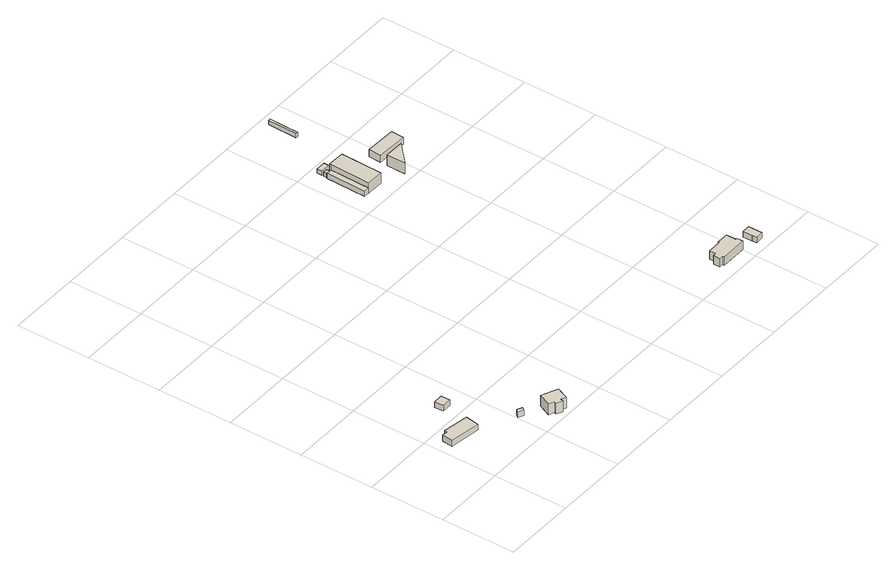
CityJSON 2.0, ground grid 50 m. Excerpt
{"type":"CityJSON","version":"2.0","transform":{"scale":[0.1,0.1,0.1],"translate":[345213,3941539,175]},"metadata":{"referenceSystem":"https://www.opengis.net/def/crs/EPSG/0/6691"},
"CityObjects":{
"building1":{"type":"Building","attributes":{"usage":"411","measuredHeight":10.2,"storeysAboveGround":1,"BuildingIDAttribute.prefecture":"14","BuildingIDAttribute.city":"14151","BuildingDetailAttribute.totalFloorArea":160.47,"BuildingDetailAttribute.buildingFootprintArea":160.47,"BuildingDetailAttribute.buildingStructureType":"601","BuildingDetailAttribute.buildingStructureOrgType":"1","BuildingDetailAttribute.orgUsage":"10","BuildingDetailAttribute.surveyYear":2015,"BuildingLandSlideRiskAttribute.description":"1","BuildingLandSlideRiskAttribute.areaType":"1"},"geometry":[{"type":"Solid","lod":"1","boundaries":[[[[0,1,2,3,4,5]],[[4,6,7,5]],[[3,8,6,4]],[[2,9,8,3]],[[1,10,9,2]],[[0,11,10,1]],[[5,7,11,0]],[[6,8,9,10,11,7]]]]}]},
"building2":{"type":"Building","attributes":{"usage":"411","measuredHeight":13,"storeysAboveGround":1,"BuildingIDAttribute.prefecture":"14","BuildingIDAttribute.city":"14151","BuildingDetailAttribute.totalFloorArea":32.63,"BuildingDetailAttribute.buildingFootprintArea":32.63,"BuildingDetailAttribute.buildingStructureType":"601","BuildingDetailAttribute.buildingStructureOrgType":"1","BuildingDetailAttribute.orgUsage":"10","BuildingDetailAttribute.surveyYear":2015,"BuildingLandSlideRiskAttribute.description":"1","BuildingLandSlideRiskAttribute.areaType":"1"},"geometry":[{"type":"Solid","lod":"1","boundaries":[[[[12,13,14,15,16,17]],[[16,18,19,17]],[[15,20,18,16]],[[14,21,20,15]],[[13,22,21,14]],[[12,23,22,13]],[[17,19,23,12]],[[18,20,21,22,23,19]]]]}]},
"building3":{"type":"Building","attributes":{"measuredHeight":5.7,"BuildingIDAttribute.prefecture":"14","BuildingIDAttribute.city":"14151","BuildingDetailAttribute.surveyYear":2015,"BuildingLandSlideRiskAttribute.description":"1","BuildingLandSlideRiskAttribute.areaType":"2"},"geometry":[{"type":"Solid","lod":"1","boundaries":[[[[24,25,26,27]],[[26,28,29,27]],[[25,30,28,26]],[[24,31,30,25]],[[27,29,31,24]],[[28,30,31,29]]]]}]},
"building4":{"type":"Building","attributes":{"usage":"411","measuredHeight":8.8,"storeysAboveGround":2,"BuildingIDAttribute.prefecture":"14","BuildingIDAttribute.city":"14151","BuildingDetailAttribute.totalFloorArea":197.87,"BuildingDetailAttribute.buildingFootprintArea":98.94,"BuildingDetailAttribute.buildingStructureType":"601","BuildingDetailAttribute.buildingStructureOrgType":"1","BuildingDetailAttribute.orgUsage":"10","BuildingDetailAttribute.surveyYear":2015,"BuildingLandSlideRiskAttribute.description":"1","BuildingLandSlideRiskAttribute.areaType":"1"},"geometry":[{"type":"Solid","lod":"1","boundaries":[[[[32,33,34,35,36,37,38,39]],[[38,40,41,39]],[[37,42,40,38]],[[36,43,42,37]],[[35,44,43,36]],[[34,45,44,35]],[[33,46,45,34]],[[32,47,46,33]],[[39,41,47,32]],[[40,42,43,44,45,46,47,41]]]]}]},
"building5":{"type":"Building","attributes":{"usage":"422","measuredHeight":4.1,"storeysAboveGround":2,"BuildingIDAttribute.prefecture":"14","BuildingIDAttribute.city":"14151","BuildingDetailAttribute.totalFloorArea":197.89,"BuildingDetailAttribute.buildingFootprintArea":98.95,"BuildingDetailAttribute.buildingStructureType":"610","BuildingDetailAttribute.buildingStructureOrgType":"2","BuildingDetailAttribute.orgUsage":"131","BuildingDetailAttribute.surveyYear":2015},"geometry":[{"type":"Solid","lod":"1","boundaries":[[[[48,49,50,51]],[[50,52,53,51]],[[49,54,52,50]],[[48,55,54,49]],[[51,53,55,48]],[[52,54,55,53]]]]}]},
"building6":{"type":"Building","attributes":{"measuredHeight":3.4,"BuildingIDAttribute.prefecture":"14","BuildingIDAttribute.city":"14151","BuildingDetailAttribute.surveyYear":2015},"geometry":[{"type":"Solid","lod":"1","boundaries":[[[[56,57,58,59]],[[58,60,61,59]],[[57,62,60,58]],[[56,63,62,57]],[[59,61,63,56]],[[60,62,63,61]]]]}]},
"building7":{"type":"Building","attributes":{"usage":"422","measuredHeight":8.3,"storeysAboveGround":2,"BuildingIDAttribute.prefecture":"14","BuildingIDAttribute.city":"14151","BuildingDetailAttribute.totalFloorArea":618.6,"BuildingDetailAttribute.buildingFootprintArea":309.3,"BuildingDetailAttribute.buildingStructureType":"610","BuildingDetailAttribute.buildingStructureOrgType":"2","BuildingDetailAttribute.orgUsage":"131","BuildingDetailAttribute.surveyYear":2015},"geometry":[{"type":"Solid","lod":"1","boundaries":[[[[64,65,66,67,68]],[[67,69,70,68]],[[66,71,69,67]],[[65,72,71,66]],[[64,73,72,65]],[[68,70,73,64]],[[69,71,72,73,70]]]]}]},
"building8":{"type":"Building","attributes":{"usage":"422","storeysAboveGround":1,"BuildingIDAttribute.prefecture":"14","BuildingIDAttribute.city":"14151","BuildingDetailAttribute.totalFloorArea":24.07,"BuildingDetailAttribute.buildingFootprintArea":24.07,"BuildingDetailAttribute.buildingStructureType":"610","BuildingDetailAttribute.buildingStructureOrgType":"2","BuildingDetailAttribute.orgUsage":"131","BuildingDetailAttribute.surveyYear":2015},"geometry":[{"type":"Solid","lod":"1","boundaries":[[[[74,75,76,77]],[[76,78,79,77]],[[75,80,78,76]],[[74,81,80,75]],[[77,79,81,74]],[[78,80,81,79]]]]}]},
"building9":{"type":"Building","attributes":{"usage":"422","measuredHeight":19.9,"storeysAboveGround":1,"BuildingIDAttribute.prefecture":"14","BuildingIDAttribute.city":"14151","BuildingDetailAttribute.totalFloorArea":84.67,"BuildingDetailAttribute.buildingFootprintArea":84.67,"BuildingDetailAttribute.buildingStructureType":"601","BuildingDetailAttribute.buildingStructureOrgType":"1","BuildingDetailAttribute.orgUsage":"131","BuildingDetailAttribute.surveyYear":2015},"geometry":[{"type":"Solid","lod":"1","boundaries":[[[[82,83,84]],[[83,85,86,84]],[[82,87,85,83]],[[84,86,87,82]],[[85,87,86]]]]}]},
"building10":{"type":"Building","attributes":{"usage":"411","measuredHeight":8.4,"storeysAboveGround":2,"BuildingIDAttribute.prefecture":"14","BuildingIDAttribute.city":"14151","BuildingDetailAttribute.totalFloorArea":331.98,"BuildingDetailAttribute.buildingFootprintArea":165.99,"BuildingDetailAttribute.buildingStructureType":"601","BuildingDetailAttribute.buildingStructureOrgType":"1","BuildingDetailAttribute.orgUsage":"10","BuildingDetailAttribute.surveyYear":2015,"BuildingLandSlideRiskAttribute.description":"1","BuildingLandSlideRiskAttribute.areaType":"1"},"geometry":[{"type":"Solid","lod":"1","boundaries":[[[[88,89,90,91,92,93,94,95,96,97,98,99]],[[98,100,101,99]],[[97,102,100,98]],[[96,103,102,97]],[[95,104,103,96]],[[94,105,104,95]],[[93,106,105,94]],[[92,107,106,93]],[[91,108,107,92]],[[90,109,108,91]],[[89,110,109,90]],[[88,111,110,89]],[[99,101,111,88]],[[100,102,103,104,105,106,107,108,109,110,111,101]]]]}]},
"building11":{"type":"Building","attributes":{"BuildingIDAttribute.prefecture":"14","BuildingIDAttribute.city":"14151","BuildingDetailAttribute.surveyYear":2015},"geometry":[{"type":"Solid","lod":"1","boundaries":[[[[112,113,114,115]],[[114,116,117,115]],[[113,118,116,114]],[[112,119,118,113]],[[115,117,119,112]],[[116,118,119,117]]]]}]},
"building12":{"type":"Building","attributes":{"usage":"422","measuredHeight":7.9,"storeysAboveGround":1,"BuildingIDAttribute.prefecture":"14","BuildingIDAttribute.city":"14151","BuildingDetailAttribute.totalFloorArea":181.41,"BuildingDetailAttribute.buildingFootprintArea":181.41,"BuildingDetailAttribute.buildingStructureType":"610","BuildingDetailAttribute.buildingStructureOrgType":"2","BuildingDetailAttribute.orgUsage":"131","BuildingDetailAttribute.surveyYear":2015},"geometry":[{"type":"Solid","lod":"1","boundaries":[[[[120,121,122,123]],[[122,124,125,123]],[[121,126,124,122]],[[120,127,126,121]],[[123,125,127,120]],[[124,126,127,125]]]]}]},
"building13":{"type":"Building","attributes":{"usage":"411","measuredHeight":4.2,"storeysAboveGround":1,"BuildingIDAttribute.prefecture":"14","BuildingIDAttribute.city":"14151","BuildingDetailAttribute.totalFloorArea":51.68,"BuildingDetailAttribute.buildingFootprintArea":51.68,"BuildingDetailAttribute.buildingStructureType":"601","BuildingDetailAttribute.buildingStructureOrgType":"1","BuildingDetailAttribute.orgUsage":"10","BuildingDetailAttribute.surveyYear":2015,"BuildingLandSlideRiskAttribute.description":"1","BuildingLandSlideRiskAttribute.areaType":"1"},"geometry":[{"type":"Solid","lod":"1","boundaries":[[[[128,129,130,131,132,133]],[[132,134,135,133]],[[131,136,134,132]],[[130,137,136,131]],[[129,138,137,130]],[[128,139,138,129]],[[133,135,139,128]],[[134,136,137,138,139,135]]]]}]}
},
"vertices":[
[4,307,74],[15,381,74],[50,376,74],[53,395,74],[227,368,74],[213,276,74],[227,368,117],[213,276,117],[53,395,117],[50,376,117],[15,381,117],[4,307,117],
[188,503,122],[185,562,122],[194,562,122],[239,564,122],[250,565,122],[252,503,122],[250,565,163],[252,503,163],[239,564,163],[194,562,163],[185,562,163],[188,503,163],
[451,168,67],[463,189,67],[497,171,67],[485,150,67],[497,171,107],[485,150,107],[463,189,107],[451,168,107],
[730,88,55],[694,5,55],[662,20,55],[654,2,55],[614,21,55],[620,34,55],[583,51,55],[621,136,55],[583,51,133],[621,136,133],[620,34,133],[614,21,133],[654,2,133],[662,20,133],[694,5,133],[730,88,133],
[1447,2251,187],[1485,2250,187],[1478,1980,187],[1440,1980,187],[1478,1980,224],[1440,1980,224],[1485,2250,224],[1447,2251,224],
[1479,2278,187],[1479,2258,187],[1451,2258,187],[1451,2278,187],[1451,2258,217],[1451,2278,217],[1479,2258,217],[1479,2278,217],
[1593,1977,186],[1478,1980,186],[1485,2250,186],[1485,2263,186],[1600,2260,186],[1485,2263,262],[1600,2260,262],[1485,2250,262],[1478,1980,262],[1593,1977,262],
[1518,2327,186],[1518,2290,186],[1453,2291,186],[1453,2327,186],[1453,2291,216],[1453,2327,216],[1518,2290,216],[1518,2327,216],
[1744,1919,186],[1744,2047,186],[1877,2046,186],[1744,2047,263],[1877,2046,263],[1744,1919,263],
[2317,85,18],[2316,96,18],[2289,95,18],[2289,142,18],[2313,143,18],[2313,186,18],[2405,187,18],[2405,194,18],[2486,195,18],[2487,128,18],[2497,128,18],[2498,87,18],[2497,128,79],[2498,87,79],[2487,128,79],[2486,195,79],[2405,194,79],[2405,187,79],[2313,186,79],[2313,143,79],[2289,142,79],[2289,95,79],[2316,96,79],[2317,85,79],
[1647,2812,187],[1663,2812,187],[1657,2613,187],[1641,2613,187],[1657,2613,217],[1641,2613,217],[1663,2812,217],[1647,2812,217],
[1746,2094,186],[1749,2179,186],[1960,2173,186],[1957,2087,186],[1960,2173,236],[1957,2087,236],[1749,2179,236],[1746,2094,236],
[2656,68,7],[2604,67,7],[2604,98,7],[2600,97,7],[2599,161,7],[2655,162,7],[2599,161,47],[2655,162,47],[2600,97,47],[2604,98,47],[2604,67,47],[2656,68,47]
]}
